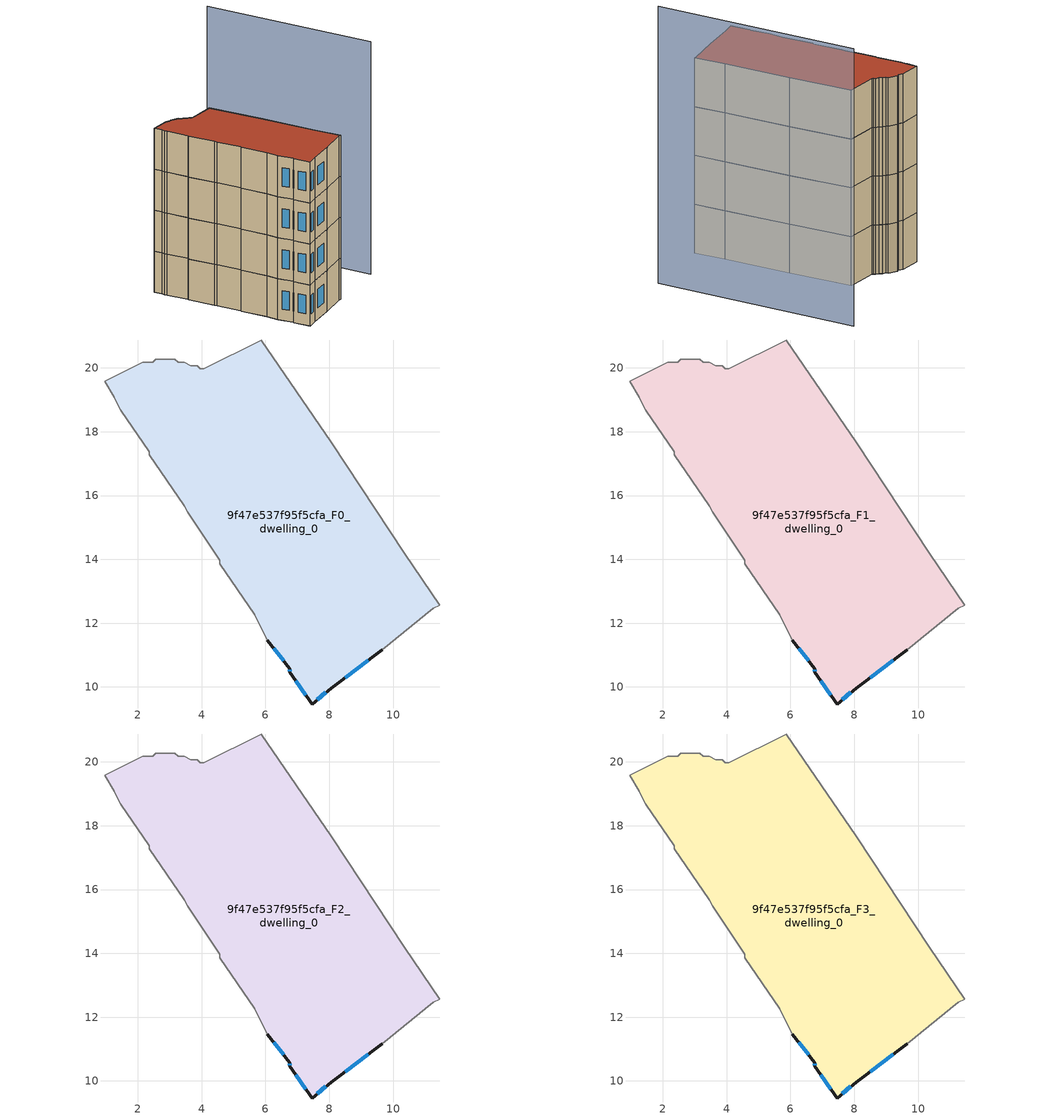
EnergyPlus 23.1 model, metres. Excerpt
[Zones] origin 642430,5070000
9f47e537f95f5cfa_F0_dwelling_0
 floor ground (EU_floor_Construction): 9.67,11.17 11.27,12.47 11.47,12.57 10.37,14.17 8.06,17.67 5.86,20.88 4.06,19.97 3.96,19.97 3.86,20.08 3.66,20.08 3.46,20.17 3.26,20.17 3.16,20.28 2.56,20.28 2.46,20.17 2.16,20.17 0.96,19.58 1.26,19.08 1.36,18.88 1.46,18.67 2.36,17.37 2.36,17.27 3.46,15.67 3.56,15.47 4.56,13.97 4.56,13.87 5.66,12.27 6.06,11.47 6.76,10.57 6.76,10.47 7.46,9.47 8.06,9.97 z0
 wall outside (EU_wall_Construction): 9.67,11.17 8.06,9.97 7.46,9.47 6.76,10.47 6.76,10.57 6.06,11.47 z0:3
 wall adiabatic (EU_wall_Construction): 6.06,11.47 5.66,12.27 4.56,13.87 4.56,13.97 3.56,15.47 3.46,15.67 2.36,17.27 2.36,17.37 1.46,18.67 1.36,18.88 1.26,19.08 0.96,19.58 2.16,20.17 2.46,20.17 2.56,20.28 3.16,20.28 3.26,20.17 3.46,20.17 3.66,20.08 3.86,20.08 3.96,19.97 4.06,19.97 5.86,20.88 8.06,17.67 10.37,14.17 11.47,12.57 11.27,12.47 9.67,11.17 z0:3
 window (EU_Window_Construction): 9.22,10.84 8.5,10.3 / 7.9,9.83 7.63,9.6 / 7.27,9.74 6.96,10.19 / 6.76,10.49 6.76,10.54 / 6.57,10.81 6.26,11.22 z0.83:2.17
9f47e537f95f5cfa_F1_dwelling_0
 floor to 9f47e537f95f5cfa_F0_dwelling_0 (EU_floor_Construction): 9.67,11.17 11.27,12.47 11.47,12.57 10.37,14.17 8.06,17.67 5.86,20.88 4.06,19.97 3.96,19.97 3.86,20.08 3.66,20.08 3.46,20.17 3.26,20.17 3.16,20.28 2.56,20.28 2.46,20.17 2.16,20.17 0.96,19.58 1.26,19.08 1.36,18.88 1.46,18.67 2.36,17.37 2.36,17.27 3.46,15.67 3.56,15.47 4.56,13.97 4.56,13.87 5.66,12.27 6.06,11.47 6.76,10.57 6.76,10.47 7.46,9.47 8.06,9.97 z3
 wall outside (EU_wall_Construction): 9.67,11.17 8.06,9.97 7.46,9.47 6.76,10.47 6.76,10.57 6.06,11.47 z3:6
 wall adiabatic (EU_wall_Construction): 6.06,11.47 5.66,12.27 4.56,13.87 4.56,13.97 3.56,15.47 3.46,15.67 2.36,17.27 2.36,17.37 1.46,18.67 1.36,18.88 1.26,19.08 0.96,19.58 2.16,20.17 2.46,20.17 2.56,20.28 3.16,20.28 3.26,20.17 3.46,20.17 3.66,20.08 3.86,20.08 3.96,19.97 4.06,19.97 5.86,20.88 8.06,17.67 10.37,14.17 11.47,12.57 11.27,12.47 9.67,11.17 z3:6
 window (EU_Window_Construction): 9.22,10.84 8.5,10.3 / 7.9,9.83 7.63,9.6 / 7.27,9.74 6.96,10.19 / 6.76,10.49 6.76,10.54 / 6.57,10.81 6.26,11.22 z3.83:5.17
9f47e537f95f5cfa_F2_dwelling_0
 floor to 9f47e537f95f5cfa_F1_dwelling_0 (EU_floor_Construction): 9.67,11.17 11.27,12.47 11.47,12.57 10.37,14.17 8.06,17.67 5.86,20.88 4.06,19.97 3.96,19.97 3.86,20.08 3.66,20.08 3.46,20.17 3.26,20.17 3.16,20.28 2.56,20.28 2.46,20.17 2.16,20.17 0.96,19.58 1.26,19.08 1.36,18.88 1.46,18.67 2.36,17.37 2.36,17.27 3.46,15.67 3.56,15.47 4.56,13.97 4.56,13.87 5.66,12.27 6.06,11.47 6.76,10.57 6.76,10.47 7.46,9.47 8.06,9.97 z6
 wall outside (EU_wall_Construction): 9.67,11.17 8.06,9.97 7.46,9.47 6.76,10.47 6.76,10.57 6.06,11.47 z6:9
 wall adiabatic (EU_wall_Construction): 6.06,11.47 5.66,12.27 4.56,13.87 4.56,13.97 3.56,15.47 3.46,15.67 2.36,17.27 2.36,17.37 1.46,18.67 1.36,18.88 1.26,19.08 0.96,19.58 2.16,20.17 2.46,20.17 2.56,20.28 3.16,20.28 3.26,20.17 3.46,20.17 3.66,20.08 3.86,20.08 3.96,19.97 4.06,19.97 5.86,20.88 8.06,17.67 10.37,14.17 11.47,12.57 11.27,12.47 9.67,11.17 z6:9
 window (EU_Window_Construction): 9.22,10.84 8.5,10.3 / 7.9,9.83 7.63,9.6 / 7.27,9.74 6.96,10.19 / 6.76,10.49 6.76,10.54 / 6.57,10.81 6.26,11.22 z6.83:8.17
9f47e537f95f5cfa_F3_dwelling_0
 floor to 9f47e537f95f5cfa_F2_dwelling_0 (EU_floor_Construction): 9.67,11.17 11.27,12.47 11.47,12.57 10.37,14.17 8.06,17.67 5.86,20.88 4.06,19.97 3.96,19.97 3.86,20.08 3.66,20.08 3.46,20.17 3.26,20.17 3.16,20.28 2.56,20.28 2.46,20.17 2.16,20.17 0.96,19.58 1.26,19.08 1.36,18.88 1.46,18.67 2.36,17.37 2.36,17.27 3.46,15.67 3.56,15.47 4.56,13.97 4.56,13.87 5.66,12.27 6.06,11.47 6.76,10.57 6.76,10.47 7.46,9.47 8.06,9.97 z9
 wall outside (EU_wall_Construction): 9.67,11.17 8.06,9.97 7.46,9.47 6.76,10.47 6.76,10.57 6.06,11.47 z9:12
 wall adiabatic (EU_wall_Construction): 6.06,11.47 5.66,12.27 4.56,13.87 4.56,13.97 3.56,15.47 3.46,15.67 2.36,17.27 2.36,17.37 1.46,18.67 1.36,18.88 1.26,19.08 0.96,19.58 2.16,20.17 2.46,20.17 2.56,20.28 3.16,20.28 3.26,20.17 3.46,20.17 3.66,20.08 3.86,20.08 3.96,19.97 4.06,19.97 5.86,20.88 8.06,17.67 10.37,14.17 11.47,12.57 11.27,12.47 9.67,11.17 z9:12
 window (EU_Window_Construction): 9.22,10.84 8.5,10.3 / 7.9,9.83 7.63,9.6 / 7.27,9.74 6.96,10.19 / 6.76,10.49 6.76,10.54 / 6.57,10.81 6.26,11.22 z9.83:11.17
 roof outside (EU_roof_Construction): 8.06,17.67 10.37,14.17 11.47,12.57 11.27,12.47 9.67,11.17 8.06,9.97 7.46,9.47 6.76,10.47 6.76,10.57 6.06,11.47 5.66,12.27 4.56,13.87 4.56,13.97 3.56,15.47 3.46,15.67 2.36,17.27 2.36,17.37 1.46,18.67 1.36,18.88 1.26,19.08 0.96,19.58 2.16,20.17 2.46,20.17 2.56,20.28 3.16,20.28 3.26,20.17 3.46,20.17 3.66,20.08 3.86,20.08 3.96,19.97 4.06,19.97 5.86,20.88 z12
shading: 15.28,15.41 8.47,26.05 z0:17
[Building]
EU S2 Campaign: North Axis=0; Terrain=City; Solar Distribution=FullExterior
[Site:Location]
Lyon-Bron: Latitude=45.75; Longitude=5; Time Zone=1; Elevation=198
[SizingPeriod:WeatherFileDays]
AnnualSizingPeriod: Begin Month=1; Begin Day of Month=1; End Month=12; End Day of Month=31; Day of Week for Start Day=Monday; Use Weather File Daylight Saving Period=No; Use Weather File Rain and Snow Indicators=No
[MATERIAL]
EU_InternalMass_Material: Roughness=MediumRough; Thickness=0.1; Conductivity=1; Density=1800; Specific Heat=900; Thermal Absorptance=0.9; Solar Absorptance=0.7; Visible Absorptance=0.7
[MATERIAL:NOMASS] Roughness=MediumRough; Thermal Absorptance=0.9; Solar Absorptance=0.7; Visible Absorptance=0.7
Name | Thermal Resistance
EU_wall_NoMass | 0.87146
EU_roof_NoMass | 0.842276
EU_floor_NoMass | 0.496999
[WINDOWMATERIAL:SIMPLEGLAZINGSYSTEM]
EU_Window_SimpleGlazing: UFactor=2.2525; Solar Heat Gain Coefficient=0.76; Visible Transmittance=0.76
[CONSTRUCTION]
EU_wall_Construction: EU_wall_NoMass
EU_roof_Construction: EU_roof_NoMass
EU_floor_Construction: EU_floor_NoMass
EU_InternalMass_Construction: EU_InternalMass_Material
EU_Window_Construction: EU_Window_SimpleGlazing
[ZONE] Type=1; Multiplier=1; Ceiling Height=autocalculate; Floor Area=autocalculate; Part of Total Floor Area=Yes
Name | Volume
9f47e537f95f5cfa_F0_dwelling_0 | 163.684
9f47e537f95f5cfa_F1_dwelling_0; 9f47e537f95f5cfa_F2_dwelling_0 | 163.685
9f47e537f95f5cfa_F3_dwelling_0 | 327.371
[INTERNALMASS] Construction=EU_InternalMass_Construction; Surface Area=54.5615
Name | Zone or ZoneList
9f47e537f95f5cfa_F0_dwelling_0_EU_InternalMass | 9f47e537f95f5cfa_F0_dwelling_0
9f47e537f95f5cfa_F1_dwelling_0_EU_InternalMass | 9f47e537f95f5cfa_F1_dwelling_0
9f47e537f95f5cfa_F2_dwelling_0_EU_InternalMass | 9f47e537f95f5cfa_F2_dwelling_0
9f47e537f95f5cfa_F3_dwelling_0_EU_InternalMass | 9f47e537f95f5cfa_F3_dwelling_0
[OTHEREQUIPMENT] Fuel Type=Electricity; Design Level Calculation Method=Watts/Area; Power per Zone Floor Area=1; Fraction Latent=0; Fraction Radiant=0; Fraction Lost=0; Carbon Dioxide Generation Rate=0; EndUse Subcategory=EU_Step8_InternalGains
Name | Zone or ZoneList or Space or SpaceList | Schedule
EU_Step8_InternalGain_9f47e537f95f5cfa_F0_dwelling_0_f000 | 9f47e537f95f5cfa_F0_dwelling_0 | EU_Step8_GainSchedule_9f47e537f95f5cfa_F0_dwelling_0_f000
EU_Step8_InternalGain_9f47e537f95f5cfa_F1_dwelling_0_f000 | 9f47e537f95f5cfa_F1_dwelling_0 | EU_Step8_GainSchedule_9f47e537f95f5cfa_F1_dwelling_0_f000
EU_Step8_InternalGain_9f47e537f95f5cfa_F2_dwelling_0_f000 | 9f47e537f95f5cfa_F2_dwelling_0 | EU_Step8_GainSchedule_9f47e537f95f5cfa_F2_dwelling_0_f000
EU_Step8_InternalGain_9f47e537f95f5cfa_F3_dwelling_0_f000 | 9f47e537f95f5cfa_F3_dwelling_0 | EU_Step8_GainSchedule_9f47e537f95f5cfa_F3_dwelling_0_f000
[ZONEVENTILATION:DESIGNFLOWRATE] Schedule=EU_AlwaysOn; Design Flow Rate Calculation Method=AirChanges/Hour; Air Changes per Hour=0.425; Ventilation Type=Natural; Fan Pressure Rise=0; Fan Total Efficiency=1; Constant Term Coefficient=1; Temperature Term Coefficient=0; Velocity Term Coefficient=0; Velocity Squared Term Coefficient=0; Minimum Indoor Temperature=-100; Maximum Indoor Temperature=100; Delta Temperature=-100; Minimum Outdoor Temperature=-100; Maximum Outdoor Temperature=100; Maximum Wind Speed=40
Name | Zone or ZoneList or Space or SpaceList
EU_ConstantAir_9f47e537f95f5cfa_F0_dwelling_0 | 9f47e537f95f5cfa_F0_dwelling_0
EU_ConstantAir_9f47e537f95f5cfa_F1_dwelling_0 | 9f47e537f95f5cfa_F1_dwelling_0
EU_ConstantAir_9f47e537f95f5cfa_F2_dwelling_0 | 9f47e537f95f5cfa_F2_dwelling_0
EU_ConstantAir_9f47e537f95f5cfa_F3_dwelling_0 | 9f47e537f95f5cfa_F3_dwelling_0
[HVACTEMPLATE:THERMOSTAT] Constant Heating Setpoint=20; Constant Cooling Setpoint=50
EU_HeatOnly_9f47e537f95f5cfa_F0_dwelling_0; EU_HeatOnly_9f47e537f95f5cfa_F1_dwelling_0; EU_HeatOnly_9f47e537f95f5cfa_F2_dwelling_0; EU_HeatOnly_9f47e537f95f5cfa_F3_dwelling_0
[HVACTEMPLATE:ZONE:IDEALLOADSAIRSYSTEM] System Availability Schedule=EU_AlwaysOn; Maximum Heating Supply Air Temperature=50; Minimum Cooling Supply Air Temperature=13; Maximum Heating Supply Air Humidity Ratio=0.0156; Minimum Cooling Supply Air Humidity Ratio=0.0077; Heating Limit=NoLimit; Cooling Limit=NoLimit; Heating Availability Schedule=EU_AlwaysOn; Cooling Availability Schedule=EU_CoolingOff; Dehumidification Control Type=ConstantSensibleHeatRatio; Cooling Sensible Heat Ratio=0.7; Dehumidification Setpoint=60; Humidification Control Type=None; Humidification Setpoint=30; Outdoor Air Method=None; Outdoor Air Flow Rate per Person=0.00944; Outdoor Air Flow Rate per Zone Floor Area=0; Outdoor Air Flow Rate per Zone=0; Demand Controlled Ventilation Type=None; Outdoor Air Economizer Type=NoEconomizer; Heat Recovery Type=None; Sensible Heat Recovery Effectiveness=0.7; Latent Heat Recovery Effectiveness=0.65
Name | Template Thermostat
9f47e537f95f5cfa_F0_dwelling_0 | EU_HeatOnly_9f47e537f95f5cfa_F0_dwelling_0
9f47e537f95f5cfa_F1_dwelling_0 | EU_HeatOnly_9f47e537f95f5cfa_F1_dwelling_0
9f47e537f95f5cfa_F2_dwelling_0 | EU_HeatOnly_9f47e537f95f5cfa_F2_dwelling_0
9f47e537f95f5cfa_F3_dwelling_0 | EU_HeatOnly_9f47e537f95f5cfa_F3_dwelling_0
[SIZING:ZONE] Zone Cooling Design Supply Air Temperature Input Method=SupplyAirTemperature; Zone Cooling Design Supply Air Temperature=13; Zone Heating Design Supply Air Temperature Input Method=SupplyAirTemperature; Zone Heating Design Supply Air Temperature=50; Zone Cooling Design Supply Air Humidity Ratio=0.008; Zone Heating Design Supply Air Humidity Ratio=0.008; Cooling Design Air Flow Method=DesignDay; Cooling Design Air Flow Rate=0; Cooling Minimum Air Flow per Zone Floor Area=0.000762; Cooling Minimum Air Flow=0; Cooling Minimum Air Flow Fraction=0.2; Heating Design Air Flow Method=DesignDay; Heating Design Air Flow Rate=0; Heating Maximum Air Flow per Zone Floor Area=0.002032; Heating Maximum Air Flow=0.141576; Heating Maximum Air Flow Fraction=0.3; Account for Dedicated Outdoor Air System=No; Dedicated Outdoor Air System Control Strategy=NeutralSupplyAir; Dedicated Outdoor Air Low Setpoint Temperature for Design=autosize; Dedicated Outdoor Air High Setpoint Temperature for Design=autosize; Zone Load Sizing Method=Sensible Load Only No Latent Load; Zone Latent Cooling Design Supply Air Humidity Ratio Input Method=HumidityRatioDifference; Zone Cooling Design Supply Air Humidity Ratio Difference=0.005; Zone Latent Heating Design Supply Air Humidity Ratio Input Method=HumidityRatioDifference; Zone Humidification Design Supply Air Humidity Ratio Difference=0.005
9f47e537f95f5cfa_F0_dwelling_0; 9f47e537f95f5cfa_F1_dwelling_0; 9f47e537f95f5cfa_F2_dwelling_0; 9f47e537f95f5cfa_F3_dwelling_0
[SCHEDULE:CONSTANT]
Name | Hourly Value
EU_AlwaysOn | 1
EU_CoolingOff | 0
[SCHEDULE:FILE] Column Number=1; Rows to Skip at Top=0; Number of Hours of Data=8760; Column Separator=Comma; Interpolate to Timestep=No; Minutes per Item=60; Adjust Schedule for Daylight Savings=Yes
Name | File
EU_Step8_GainSchedule_9f47e537f95f5cfa_F0_dwelling_0_f000 | ../../schedules/9f47e537f95f5cfa/9f47e537f95f5cfa_F0_dwelling_0_f000_gain.csv
EU_Step8_GainSchedule_9f47e537f95f5cfa_F1_dwelling_0_f000 | ../../schedules/9f47e537f95f5cfa/9f47e537f95f5cfa_F1_dwelling_0_f000_gain.csv
EU_Step8_GainSchedule_9f47e537f95f5cfa_F2_dwelling_0_f000 | ../../schedules/9f47e537f95f5cfa/9f47e537f95f5cfa_F2_dwelling_0_f000_gain.csv
EU_Step8_GainSchedule_9f47e537f95f5cfa_F3_dwelling_0_f000 | ../../schedules/9f47e537f95f5cfa/9f47e537f95f5cfa_F3_dwelling_0_f000_gain.csv
